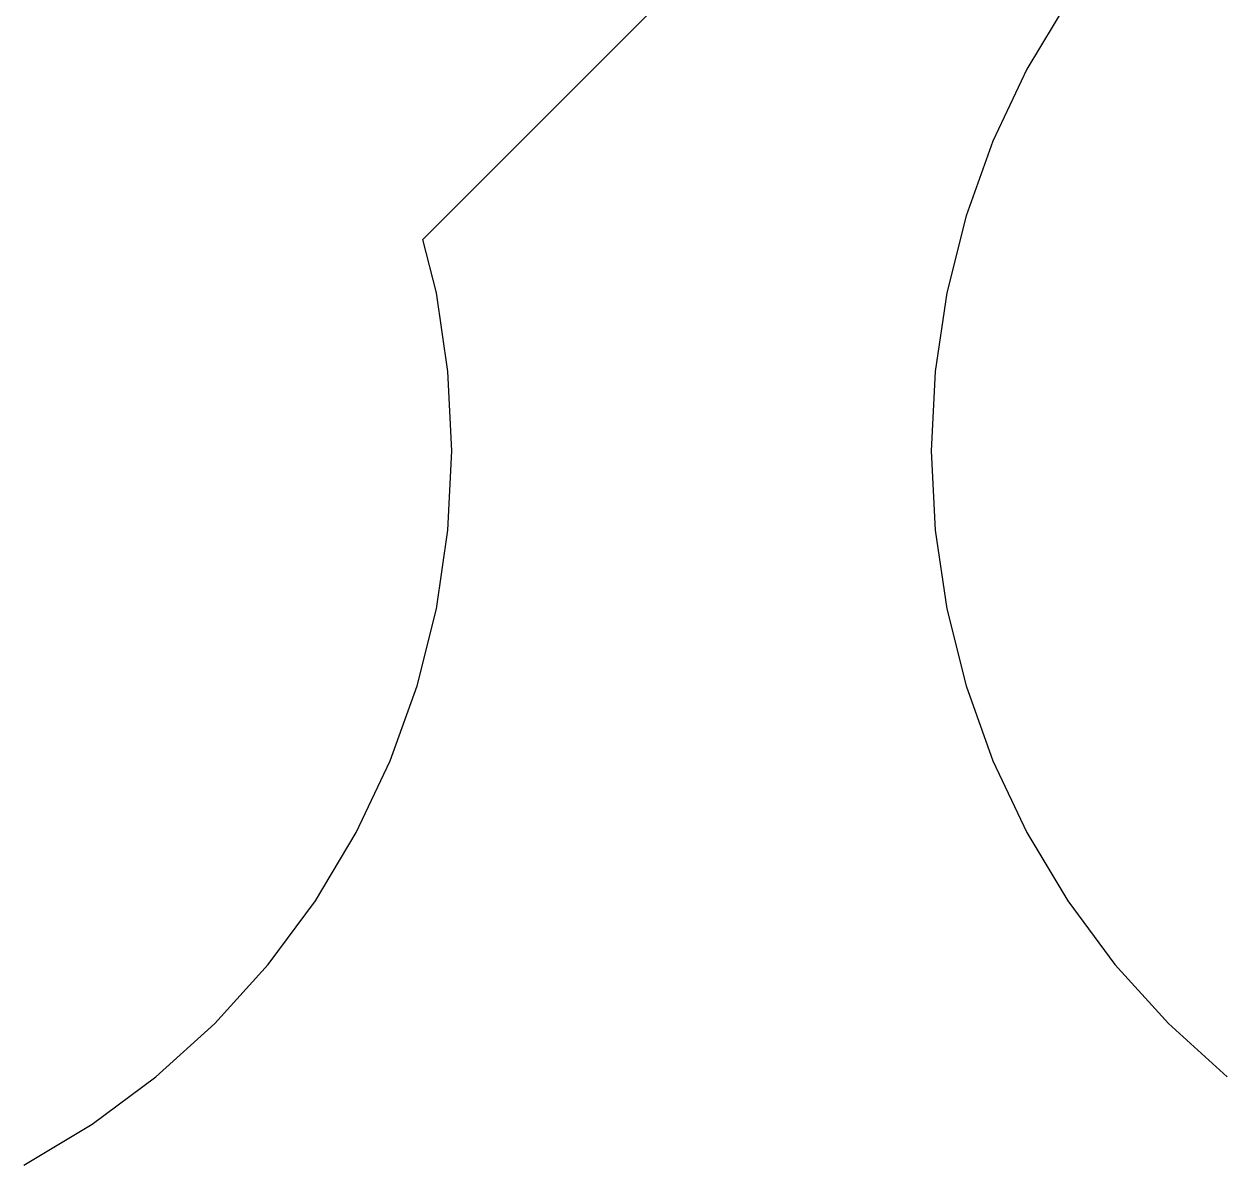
# Model space of a CAD drawing. Extents: x 1 to 107, y 1 to 71.
# Drawn here: x 6.14 to 11.27, y 1.44 to 6.33 of the extents above; entities that cross this region are included whole.
import ezdxf

# ---------------------------------------------------------------- set-up
doc = ezdxf.new("R2010")
doc.units = 0

msp = doc.modelspace()

# ---------------------------------------------------------------- linework, layer by layer
for p, q in [((7.84868, 5.40916), (10.1844, 7.7449)), ((10.612, 6.43065), (10.4369, 6.13857)), ((10.4369, 6.13857), (10.2913, 5.83072)), ((10.2913, 5.83072), (10.1766, 5.5101)), ((10.1766, 5.5101), (10.0939, 5.17978)), ((7.90614, 5.17978), (7.84868, 5.40916)), ((7.9561, 4.84294), (7.90614, 5.17978)), ((10.0939, 5.17978), (10.0439, 4.84294)), ((7.97282, 4.50282), (7.9561, 4.84294)), ((10.0439, 4.84294), (10.0272, 4.50282)), ((7.9561, 4.1627), (7.97282, 4.50282)), ((10.0272, 4.50282), (10.0439, 4.1627)), ((7.90614, 3.82585), (7.9561, 4.1627)), ((10.0439, 4.1627), (10.0939, 3.82585)), ((7.82339, 3.49553), (7.90614, 3.82585)), ((10.0939, 3.82585), (10.1766, 3.49553)), ((7.70868, 3.17491), (7.82339, 3.49553)), ((10.1766, 3.49553), (10.2913, 3.17491)), ((7.56306, 2.86708), (7.70868, 3.17491)), ((10.2913, 3.17491), (10.4369, 2.86708)), ((7.38802, 2.57498), (7.56306, 2.86708)), ((10.4369, 2.86708), (10.612, 2.57498)), ((7.18515, 2.30148), (7.38802, 2.57498)), ((10.612, 2.57498), (10.8148, 2.30148)), ((6.95647, 2.04916), (7.18515, 2.30148)), ((10.8148, 2.30148), (11.0435, 2.04916)), ((6.70415, 1.82047), (6.95647, 2.04916)), ((11.0435, 2.04916), (11.2959, 1.82047)), ((6.43063, 1.61761), (6.70415, 1.82047)), ((6.13855, 1.44255), (6.43063, 1.61761))]:
    msp.add_line(p, q)

doc.saveas('drawing.dxf')
